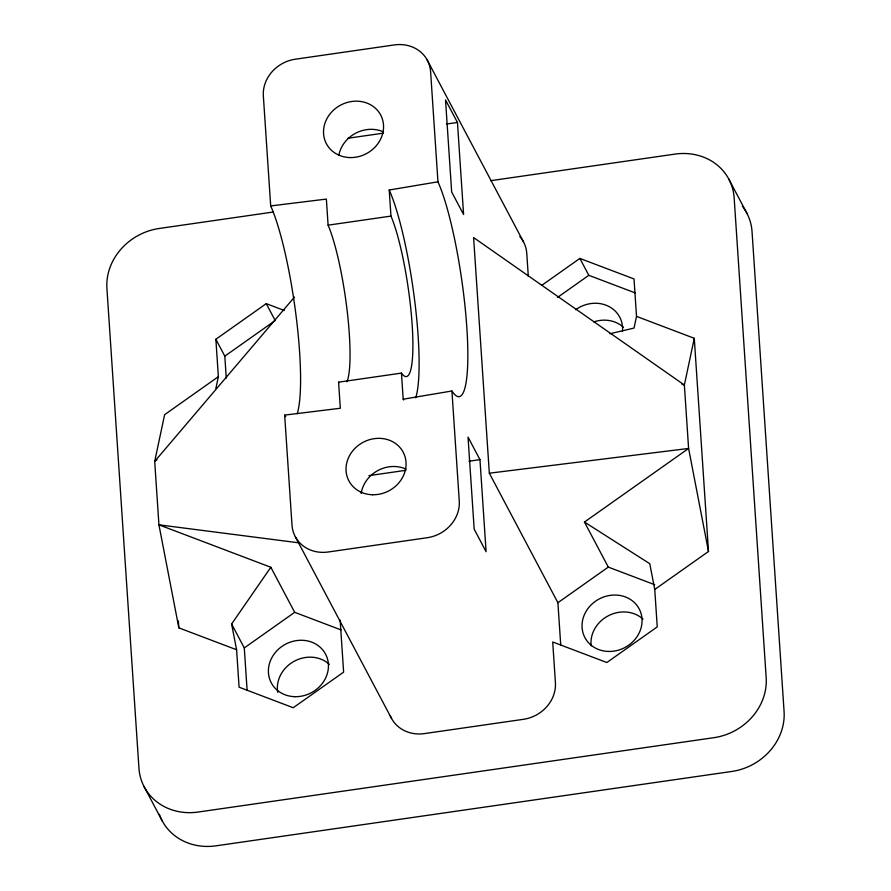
<?xml version="1.0" encoding="UTF-8"?>
<svg xmlns="http://www.w3.org/2000/svg" width="891" height="891" viewBox="0 0 891 891"><rect width="100%" height="100%" fill="white"/><g stroke="black" fill="none" stroke-linecap="round" stroke-linejoin="round"><path stroke-width="1.34" d="M215.889 388.376L218.362 376.693L215.867 339.259L266.264 303.642L284.307 310.491M541.806 285.332L579.874 258.423L634.024 278.961L636.519 316.394L634.047 328.077L609.945 333.746M636.519 316.394L694.278 338.302L684.366 385.023L688.598 448.451L708.501 551.473L654.751 589.463L657.246 626.896L606.849 662.514L552.71 641.977L555.416 682.629A34.983 31.308 -27.9 0 1 523.396 719.327L424.428 733.594A34.983 31.308 -27.9 0 1 390.247 715.751M340.15 620.08L343.625 672.126L293.228 707.732L239.089 687.195L236.594 649.762L231.615 624.001L270.831 567.266L158.932 524.821L154.7 461.393L164.612 414.683L218.362 376.693M294.487 297.071L154.7 461.393L156.961 459.801M226.269 378.062L224.81 356.155L275.208 320.537L266.264 303.642M557.465 297.471L588.817 275.319L635.227 292.916M247.119 690.391L244.29 647.935L294.676 612.317L341.086 629.926M654.707 584.708L608.297 567.099L584.451 522.048L688.598 448.451L489.326 473.199L473.6 237.563L684.366 385.023L681.76 384.032M560.74 645.173L557.9 602.717L608.297 567.099M297.193 413.758A115.674 19.168 81.8 0 0 295.946 314.846A115.674 19.168 81.8 0 0 270.697 205.932L263.346 95.894A34.983 31.308 -27.9 0 1 295.378 59.196L394.345 44.929A34.983 31.308 -27.9 0 1 430.609 71.781L437.96 181.809L389.222 190.017L390.971 216.101A87.106 14.434 81.8 0 1 412.154 324.736A87.106 14.434 81.8 0 1 401.451 373.106L403.189 399.201A115.674 19.168 81.8 0 0 403.723 399.992M403.189 399.201L451.926 390.993A115.674 19.168 81.8 0 0 466.851 327.788A115.674 19.168 81.8 0 0 437.96 181.809M347.768 138.272L383.408 133.138M446.48 124.038L457.451 122.457L463.598 214.531L451.67 192.011L445.522 99.937L457.451 122.457M270.697 205.932L326.362 199.083L328.1 225.167A87.106 14.434 81.8 0 1 346.989 309.4A87.106 14.434 81.8 0 1 346.978 381.793M273.359 212.013L159.211 228.475A57.124 51.121 -27.9 0 0 106.92 288.394L138.951 768.209A57.124 51.121 -27.9 0 0 198.17 812.046L713.891 737.681A57.124 51.121 -27.9 0 0 766.182 677.761L734.162 197.947A57.124 51.121 -27.9 0 0 674.944 154.11L490.651 180.684M328.1 225.167L390.971 216.101M451.926 390.993L459.266 501.02A34.983 31.308 -27.9 0 1 427.235 537.719L328.278 551.986A34.983 31.308 -27.9 0 1 292.003 525.144L284.663 415.106L340.329 408.256L338.58 382.172L401.451 373.106M368.907 475.638L405.917 470.303M468.989 461.215L479.959 459.633L486.096 551.707L474.179 529.176L468.031 437.102L479.959 459.633M298.73 542.819L158.932 524.821L178.835 627.854L236.594 649.762M584.451 522.048L649.773 563.702L654.751 589.463M728.593 178.701L747.07 213.606M579.874 258.423L588.817 275.319M427.201 59.998L523.362 241.595M489.326 473.199L557.9 602.717M215.867 339.259L224.81 356.155M295.411 536.928L391.572 718.525M270.831 567.266L294.676 612.317M231.615 624.001L244.29 647.935M143.93 786.341L162.407 821.235M694.278 338.302L708.501 551.473M528.307 276.422L526.77 253.378A34.983 31.308 -27.9 0 0 519.832 236.561M178.378 620.927L178.835 627.854M338.925 154.945A30.706 27.476 -27.9 0 1 383.553 131.946M389.222 190.017A115.674 19.168 81.8 0 1 414.471 298.942A115.674 19.168 81.8 0 1 415.718 397.843M361.2 493.491A30.706 27.476 -27.9 0 1 406.051 469.111M285.733 416.643A115.674 19.168 81.8 0 1 284.663 415.106M338.97 382.707A87.106 14.434 81.8 0 1 338.58 382.172M743.829 208.227A57.124 51.121 -27.9 0 1 752.049 231.727L784.08 711.553A57.124 51.121 -27.9 0 1 731.789 771.461L216.056 845.826A57.124 51.121 -27.9 0 1 159.355 814.363M742.337 206.211A57.124 51.121 -27.9 0 1 743.094 207.213M591.156 645.83A30.706 27.476 -27.9 0 1 608.475 615.692A30.706 27.476 -27.9 0 1 642.979 619.122M575.564 309.778A30.706 27.476 -27.9 0 1 607.673 305.88A30.706 27.476 -27.9 0 1 622.486 331.285M593.84 321.863A30.706 27.476 -27.9 0 1 623.5 327.331M277.736 692.396A30.706 27.476 -27.9 0 1 294.186 661.267A30.706 27.476 -27.9 0 1 329.358 664.341M350.007 157.573A30.706 27.476 -27.9 0 0 381.125 115.908A30.706 27.476 -27.9 0 0 329.481 114.627A30.706 27.476 -27.9 0 0 350.007 157.573M372.516 494.75A30.706 27.476 -27.9 0 0 403.634 453.085A30.706 27.476 -27.9 0 0 351.99 451.804A30.706 27.476 -27.9 0 0 372.516 494.75M608.508 651.455A30.706 27.476 -27.9 0 0 639.638 609.789A30.706 27.476 -27.9 0 0 587.993 608.508A30.706 27.476 -27.9 0 0 608.508 651.455M294.899 696.684A30.706 27.476 -27.9 0 0 326.017 655.019A30.706 27.476 -27.9 0 0 274.372 653.727A30.706 27.476 -27.9 0 0 294.899 696.684"/></g></svg>
